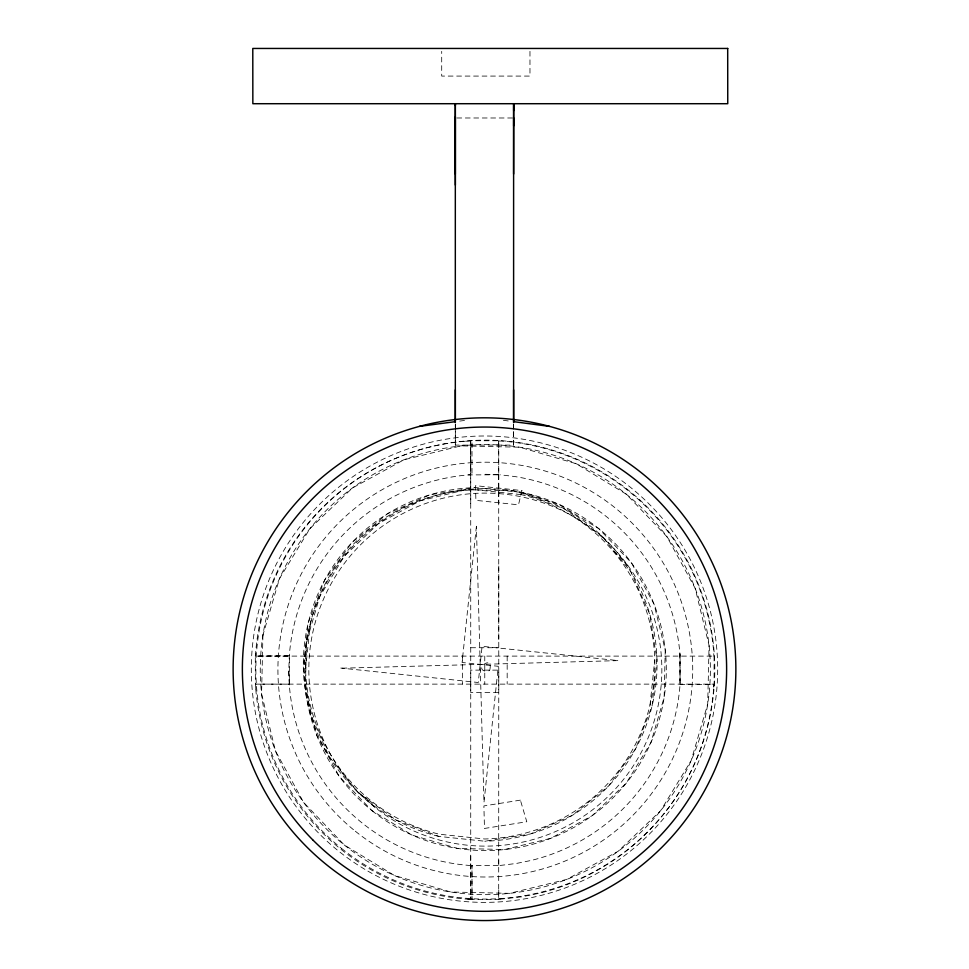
<?xml version="1.0" encoding="UTF-8"?>
<svg xmlns="http://www.w3.org/2000/svg" width="969" height="969" viewBox="0 0 969 969"><rect width="100%" height="100%" fill="white"/><g stroke="black" fill="none" stroke-linecap="round" stroke-linejoin="round"><path stroke-width="0.73" stroke-dasharray="4.84 3.63" d="M513.618 431.835L513.618 445.098L455.321 445.098L455.321 428.673M455.321 427.184L455.321 424.192M470.728 855.918L470.668 899.511L498.744 899.511L498.744 888.307M470.728 896.713L470.716 899.511L470.74 670.124L498.769 670.124L498.684 899.511M498.744 860.084L498.744 865.474M513.606 445.098L513.606 428.673M513.606 427.184L513.606 424.192M255.537 656.11L255.634 653.263A229.701 229.701 0 0 1 465.52 441.222M470.728 865.523L470.328 865.511A195.908 195.908 0 0 1 289.44 686.488L288.762 671.117L289.319 655.747A195.908 195.908 0 0 1 468.306 474.907L500.04 474.786L483.676 474.229M499.992 899.208L521.794 896.822L539.467 893.212A229.701 229.701 0 0 0 713.778 686.997L713.887 684.126L713.802 686.997M305.574 668.973L310.346 623.624M342.057 668.186L618.319 660.616L482.09 646.299L478.274 682.503L340.797 668.053M650.017 705.178L654.778 659.828M489.757 670.063C493.766 653.433 471.637 670.536 487.613 671.469M488.921 670.851L489.539 670.257M714.068 656.11L714.117 684.126L255.332 684.126L289.331 684.15L289.392 656.11L255.307 656.11L255.356 684.126M601.943 536.087L564.515 508.943L521.407 492.397L475.488 487.577L429.885 494.796L387.697 513.582L351.808 542.64L324.663 579.995L308.118 623.103L303.297 669.034L310.516 714.637L329.303 756.825L358.36 792.715L395.715 819.847L438.824 836.404L484.803 841.225L530.358 834.006L572.546 815.22L608.423 786.162L635.567 748.807L652.113 705.698L656.946 659.768L649.714 614.164L630.94 571.976L601.882 536.087M459.706 421.091L465.544 420.316M499.992 865.474L516.344 863.464L531.412 860.387A195.908 195.908 0 0 0 680.044 684.514L679.935 653.772A195.908 195.908 0 0 0 514.333 476.482L499.98 474.786M470.668 865.474L472 865.523L472 899.511L471.976 865.523L470.668 865.474L500.052 865.474M679.923 653.772L680.032 684.138L680.093 656.11M465.483 441.222L472 440.943L472 474.762L468.306 474.907M289.319 655.747L255.283 656.11L255.61 653.263L255.477 656.098L714.117 656.11M456.871 117.988L513.667 117.988M470.728 503.565L470.668 440.75L498.744 440.75L498.756 474.531M498.684 441.04L501.591 441.04A229.701 229.701 0 0 1 713.596 650.95L713.85 656.11M470.74 647.728L498.769 647.728M680.044 684.514L713.753 684.514L713.753 686.997M498.672 899.208L500.04 899.208M255.792 689.31A229.701 229.701 0 0 0 467.821 899.22L472 899.365M467.845 899.22L470.716 899.365M503.42 420.316L509.246 421.079M358.421 792.715L366.621 798.662L374.7 807.141A176.515 176.515 0 0 0 659.768 696.663A176.515 176.515 0 0 0 421.563 505.019A176.515 176.515 0 0 0 374.7 807.141M613.728 550.658L627.815 565.399M679.887 653.772L680.02 656.11M288.786 671.117L289.465 686.488L289.392 684.126M255.525 684.126L255.816 689.31M498.744 474.786L498.756 503.565M470.716 440.75L470.728 474.531M529.97 51.357L529.97 76.079L441.707 76.079L441.707 51.357M513.618 424.47L513.618 430.357M507.175 656.11L507.175 684.126M498.769 565.981L498.769 692.532L470.74 692.532L470.716 440.992M498.684 440.75L498.769 639.564M484.766 656.11L484.766 684.126M462.358 656.11L462.358 684.126M455.333 424.47L455.333 430.357M455.333 431.835L455.333 445.098M521.467 492.397A176.891 176.891 0 0 1 484.803 841.225M438.884 836.404A176.891 176.891 0 0 1 475.549 487.577M262.926 635.107L261.569 693.852L275.475 750.927L303.672 802.465L344.249 844.956L394.431 875.491L450.827 892.001L509.561 893.345L566.635 879.452L618.174 851.254L660.664 810.678L691.2 760.483L707.709 704.1L709.054 645.366L695.161 588.28L666.963 536.741L626.386 494.263L576.192 463.715L519.808 447.218L461.074 445.861L403.988 459.766L352.45 487.964L309.971 528.541L279.435 578.723L262.926 635.107M306.495 641.866L305.417 689.092L316.584 734.999L339.259 776.435L371.89 810.605L412.249 835.157L457.586 848.432L504.813 849.51L550.707 838.342L592.156 815.668L626.313 783.037L650.877 742.678L664.14 697.341L665.231 650.114L654.051 604.22L631.376 562.771L598.757 528.614L558.398 504.05L513.061 490.786L465.835 489.696L419.928 500.876L378.491 523.551L344.322 556.17L319.77 596.529L306.495 641.866M476.397 526.264L462.092 662.493L498.296 666.297L483.967 802.526L476.397 526.264M521.916 490.556L518.488 504.825L475.888 500.343L475.5 485.675L521.916 490.556M520.389 800.14L483.894 805.917L484.476 828.447L526.785 821.748L520.389 800.14M520.947 494.565L475.549 489.793A174.662 174.662 0 0 0 439.405 834.236L484.754 838.997A174.662 174.662 0 0 0 520.947 494.565M355.32 831.208A207.402 207.402 0 0 0 690.267 701.399A207.402 207.402 0 0 0 410.371 476.215A207.402 207.402 0 0 0 355.32 831.208M367.905 871.131A233.178 233.178 0 0 0 717.678 669.191A233.178 233.178 0 0 0 367.905 467.24A233.178 233.178 0 0 0 367.905 871.131M341.512 848.396A229.459 229.459 0 0 0 712.094 704.778A229.459 229.459 0 0 0 402.426 455.648A229.459 229.459 0 0 0 341.512 848.396M344.249 844.956A225.05 225.05 0 0 0 707.709 704.1A225.05 225.05 0 0 0 404 459.766A225.05 225.05 0 0 0 344.249 844.956M371.914 810.605A180.961 180.961 0 0 0 664.165 697.341A180.961 180.961 0 0 0 419.952 500.876A180.961 180.961 0 0 0 371.914 810.605"/><path stroke-width="1.45" d="M455.357 185.055L455.382 116.874M455.321 422.702L455.321 103.707L455.333 174.045M513.655 125.897L513.667 117.867M513.606 422.702L513.606 103.707M513.667 110.757L513.667 105.524M419.444 426.384A251.359 251.359 0 0 1 727.295 734.248A251.359 251.359 0 0 1 306.761 846.93A251.359 251.359 0 0 1 419.444 426.384L455.333 421.66M727.755 48.45L252.788 48.45L252.848 103.707L727.755 103.707L727.695 48.45M513.606 421.648L549.556 426.384M513.606 389.841L513.618 421.515M455.321 389.841L455.333 421.515M513.667 103.707L513.618 174.045M455.382 103.707L455.382 105.524M313.29 840.389A242.117 242.117 0 0 0 718.368 731.849A242.117 242.117 0 0 0 421.83 435.311A242.117 242.117 0 0 0 313.29 840.389"/></g></svg>
